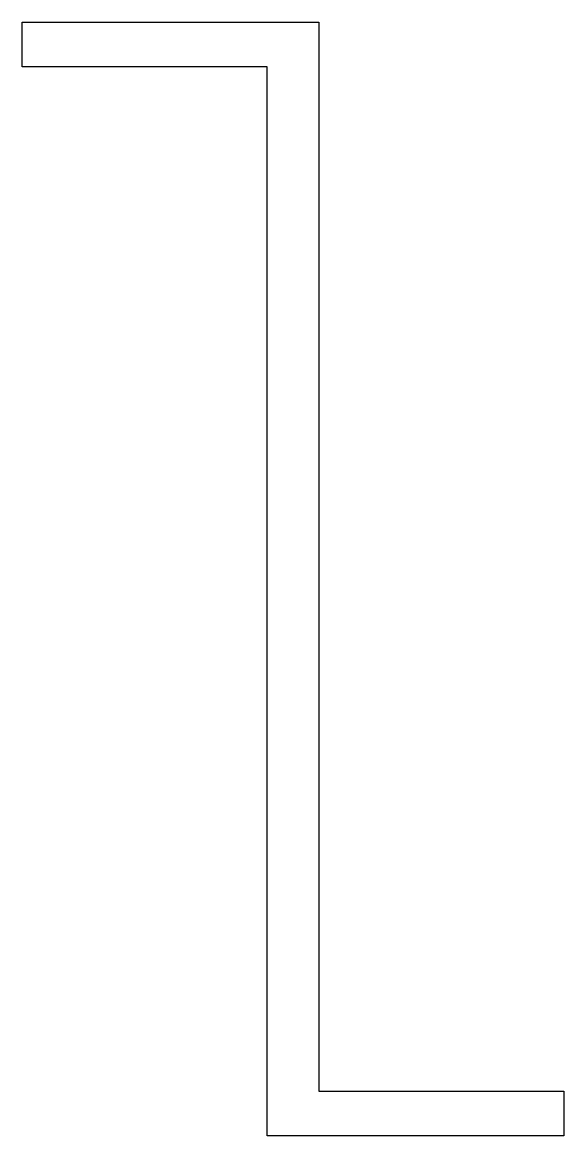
# Model space of a CAD drawing. Header units: millimetres. Extents: x 0 to 182, y -375 to 0.
import ezdxf

# ---------------------------------------------------------------- set-up
doc = ezdxf.new("R2010")
doc.units = ezdxf.units.MM

msp = doc.modelspace()

# ---------------------------------------------------------------- linework, layer by layer
msp.add_lwpolyline([(100, 0), (100, -360), (182.5, -360), (182.5, -375), (82.5, -375), (82.5, -15), (0, -15), (0, 0)], close=True)

doc.saveas('drawing.dxf')
